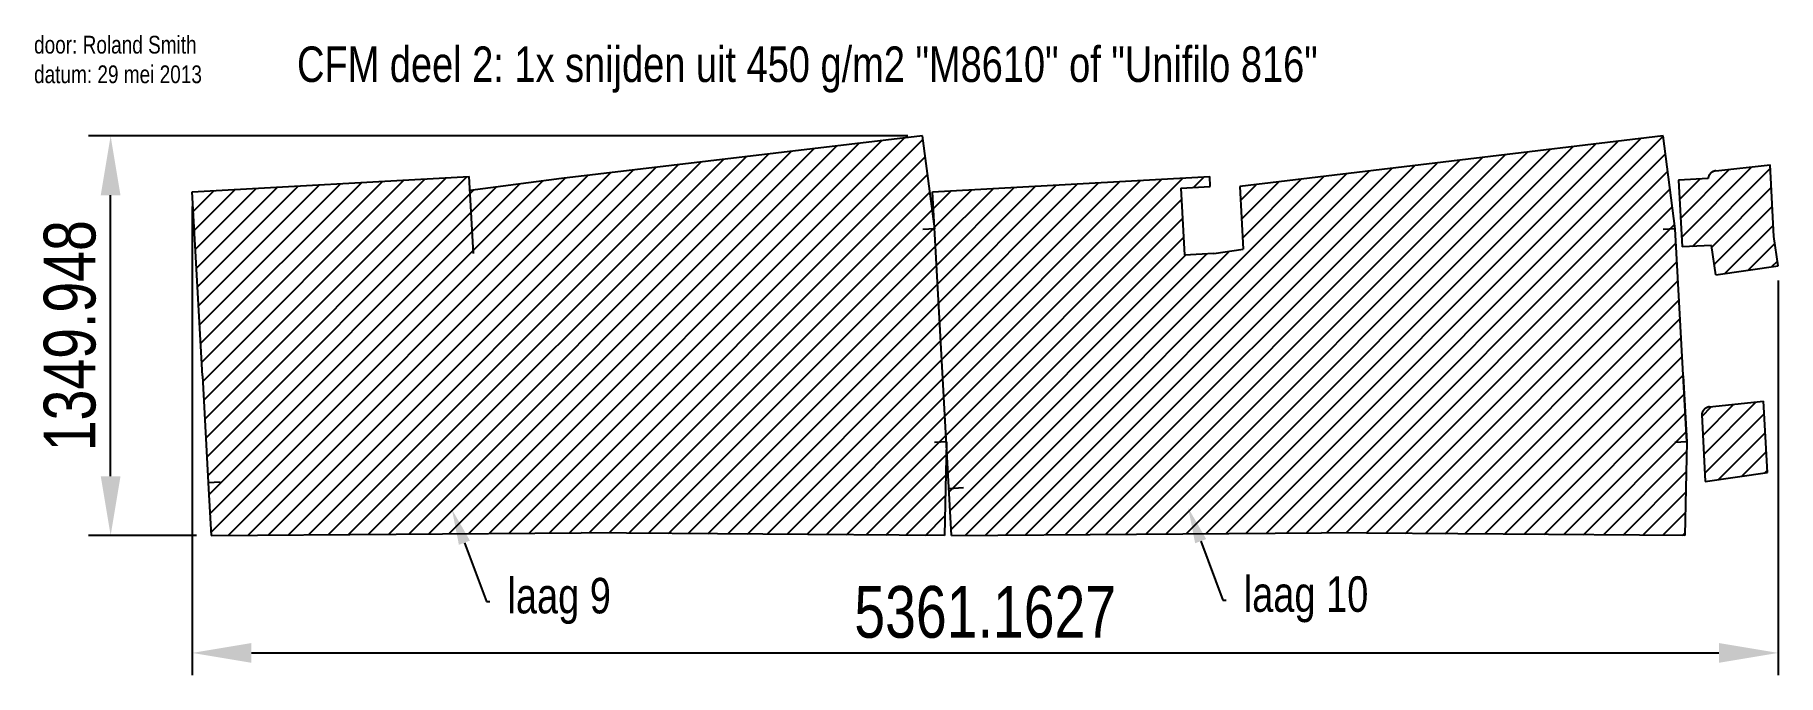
# Model space of a CAD drawing. Extents: x -532 to 5361, y -472 to 1692.
import ezdxf

# ---------------------------------------------------------------- set-up
doc = ezdxf.new("R2010")
doc.units = 0
doc.header["$LTSCALE"] = 100
doc.header["$MEASUREMENT"] = 0
doc.header["$PDMODE"] = 3
doc.header["$PDSIZE"] = 4
doc.layers.get('0').update_dxf_attribs({"linetype": 'CONTINUOUS'})
doc.layers.get('DEFPOINTS').update_dxf_attribs({"linetype": 'CONTINUOUS'})
for name, color, linetype in [('CFM450', 140, 'CONTINUOUS'), ('DATUM', 7, 'CONTINUOUS'), ('deel 3', 4, 'CONTINUOUS'), ('deel 4', 6, 'CONTINUOUS'), ('DIM', 5, 'CONTINUOUS'), ('GEBRUIKT', 9, 'CONTINUOUS')]:
    doc.layers.add(name, color=color, linetype=linetype)
doc.styles.get("Standard").update_dxf_attribs({"font": 'txt', "width": 0.8})
doc.dimstyles.get("Standard").update_dxf_attribs({"dimscale": 50, "dimtxt": 3.5, "dimasz": 4, "dimexe": 1.5, "dimexo": 1, "dimgap": 1, "dimtad": 1, "dimdec": 4, "dimdsep": 46, "dimtxsty": 'STANDARD', "dimcen": 0.09, "dimclrd": 256, "dimclre": 256, "dimclrt": 256, "dimadec": 0, "dimazin": 0, "dimtp": 0.01, "dimtm": 0.01, "dimtfac": 1, "dimtdec": 4, "dimtofl": 0, "dimtmove": 2, "dimatfit": 3, "dimfxl": 1, "dimtolj": 1, "dimarcsym": 0})

# ---------------------------------------------------------------- blocks, each defined once
blk = doc.blocks.new('*U38')
at = {"layer": 'DIM', "width": 0.8}
blk.add_text('CFM deel 2: 1x snijden uit 450 g/m2 "M8610" of "Unifilo 816"', height=120, dxfattribs=at).set_placement((986.4, 2304.8))
blk = doc.blocks.new('*D55')
at = {"layer": 'DEFPOINTS', "color": 0, "transparency": 16777216}
for p in [(0, 1161.4), (5361.2, 911.4), (5361.2, -396.9)]:
    blk.add_point(p, dxfattribs=at)
at = {"layer": 'DIM', "lineweight": -2, "transparency": 16777216}
for p, q in [((0, 1111.4), (0, -471.9)), ((5361.2, 861.4), (5361.2, -471.9)), ((200, -396.9), (5161.2, -396.9))]:
    blk.add_line(p, q, dxfattribs=at)
at = {"layer": 'DIM', "transparency": 16777216}
for points in [[(200, -363.5), (200, -430.2), (0, -396.9)], [(5161.2, -363.5), (5161.2, -430.2), (5361.2, -396.9)]]:
    blk.add_solid(points, dxfattribs=at)
at = {"layer": 'DIM', "transparency": 16777216, "insert": (2680.6, -259.4), "char_height": 175, "attachment_point": 5}
blk.add_mtext('\\A1;5361.1627', dxfattribs=at)
blk = doc.blocks.new('*D56')
at = {"layer": 'DEFPOINTS', "color": 0, "transparency": 16777216}
for p in [(-275.9, 1349.9), (2469, 1349.9), (63.9, 0)]:
    blk.add_point(p, dxfattribs=at)
at = {"layer": 'DIM', "lineweight": -2, "transparency": 16777216}
for p, q in [((2419, 1349.9), (-350.9, 1349.9)), ((-275.9, 200), (-275.9, 1149.9)), ((13.9, 0), (-350.9, 0))]:
    blk.add_line(p, q, dxfattribs=at)
at = {"layer": 'DIM', "transparency": 16777216}
for points in [[(-309.3, 1149.9), (-242.6, 1149.9), (-275.9, 1349.9)], [(-309.3, 200), (-242.6, 200), (-275.9, 0)]]:
    blk.add_solid(points, dxfattribs=at)
at = {"layer": 'DIM', "transparency": 16777216, "insert": (-413.4, 675), "char_height": 175, "attachment_point": 5, "rotation": 90}
blk.add_mtext('\\A1;1349.948', dxfattribs=at)
blk = doc.blocks.new('*U39')
at = {"layer": 'DIM', "linetype": 'ByBlock'}
blk.add_line((1627, 549.2), (1637.8, 549.2), dxfattribs=at)
blk.add_lwpolyline([(1552.2, 748), (1627, 549.2)], dxfattribs=at)
at = {"layer": 'DIM'}
blk.add_solid([(1533.5, 741), (1510, 860.4), (1570.9, 755.1)], dxfattribs=at)
at = {"layer": 'DIM', "width": 0.8}
blk.add_text('laag 9', height=120, dxfattribs=at).set_placement((1697.8, 509.2))
blk = doc.blocks.new('*U40')
at = {"layer": 'DIM', "linetype": 'ByBlock'}
blk.add_line((4116, 554.4), (4126.8, 554.4), dxfattribs=at)
blk.add_lwpolyline([(4041.2, 753.2), (4116, 554.4)], dxfattribs=at)
at = {"layer": 'DIM'}
blk.add_solid([(4022.5, 746.2), (3999, 865.6), (4059.9, 760.3)], dxfattribs=at)
at = {"layer": 'DIM', "width": 0.8}
blk.add_text('laag 10', height=120, dxfattribs=at).set_placement((4186.8, 514.4))
blk = doc.blocks.new('*X41')
at = {"color": 0}
for p, q in [((1364.2, 777.3), (2656.9, 2070)), ((1432, 777.8), (2733.2, 2079)), ((1499.9, 778.3), (2809.6, 2088)), ((1567.7, 778.8), (2885.9, 2097)), ((1635.6, 779.3), (2962.3, 2106)), ((1703.4, 779.8), (3038.6, 2115)), ((1771.3, 780.3), (3102.6, 2111.6)), ((3856.1, 777.3), (5146.5, 2067.6)), ((3924, 777.8), (5223, 2076.8)), ((3991.8, 778.3), (5299.5, 2086)), ((4059.7, 778.7), (5376, 2095.1)), ((4127.5, 779.2), (5452.5, 2104.3)), ((4195.4, 779.7), (5529, 2113.4)), ((4263.2, 780.2), (5604.3, 2121.3)), ((889.2, 773.9), (2122.4, 2007)), ((957.1, 774.4), (2198.8, 2016)), ((1024.9, 774.9), (2275.1, 2025)), ((1092.8, 775.4), (2351.5, 2034)), ((1160.6, 775.9), (2427.8, 2043)), ((1228.5, 776.3), (2504.2, 2052)), ((1296.3, 776.8), (2580.5, 2061)), ((1839.1, 780.8), (3110.3, 2052)), ((3449, 774.3), (4687.4, 2012.7)), ((3516.9, 774.8), (4764, 2021.9)), ((3584.7, 775.3), (4840.5, 2031)), ((3652.6, 775.8), (4917, 2040.2)), ((3720.4, 776.3), (4993.5, 2049.3)), ((3788.3, 776.8), (5070, 2058.5)), ((4331.1, 780.7), (5612, 2061.7)), ((5663.3, 1843.6), (5829.4, 2009.7)), ((5666.7, 1779.6), (5904.9, 2017.8)), ((5703.7, 1749.3), (5966.5, 2012.1)), ((642.8, 1739.8), (848.9, 1945.8)), ((646.3, 1675.9), (920.1, 1949.7)), ((649.9, 1612.1), (991.4, 1953.7)), ((653.4, 1548.3), (1062.7, 1957.6)), ((656.9, 1484.4), (1134, 1961.5)), ((660.4, 1420.6), (1205.2, 1965.4)), ((663.9, 1356.7), (1276.5, 1969.4)), ((667.4, 1292.9), (1347.8, 1973.3)), ((670.9, 1229.1), (1419, 1977.2)), ((674.4, 1165.2), (1490.3, 1981.1)), ((677.9, 1101.4), (1561.6, 1985)), ((685, 973.7), (1661.2, 1950)), ((688.5, 909.9), (1738.7, 1960)), ((692, 846), (1816.1, 1970.1)), ((695.5, 782.2), (1893.3, 1980)), ((753.6, 772.9), (1969.7, 1989)), ((821.4, 773.4), (2046, 1998)), ((1907, 781.3), (3118.1, 1992.4)), ((3145.2, 1750.2), (3340.3, 1945.2)), ((3148.7, 1686.3), (3411.5, 1949.1)), ((3152.3, 1622.5), (3482.8, 1953)), ((3155.8, 1558.6), (3554.1, 1957)), ((3159.3, 1494.8), (3625.3, 1960.9)), ((3162.8, 1431), (3696.6, 1964.8)), ((3166.3, 1367.1), (3767.9, 1968.7)), ((3169.8, 1303.3), (3839.2, 1972.6)), ((3173.3, 1239.4), (3910.4, 1976.6)), ((3176.8, 1175.6), (3981.7, 1980.5)), ((3245.5, 772.8), (4457.9, 1985.2)), ((3313.3, 773.3), (4534.4, 1994.4)), ((3381.2, 773.8), (4610.9, 2003.5)), ((4016.7, 1948.1), (4053, 1984.4)), ((4176.5, 1905.9), (4228.4, 1957.8)), ((4179.9, 1841.9), (4304.9, 1966.9)), ((4183.3, 1778), (4381.4, 1976.1)), ((4398.9, 781.2), (5619.8, 2002.1)), ((5656.5, 1971.5), (5658.3, 1973.2)), ((5659.9, 1907.5), (5729.4, 1977)), ((5769, 1747.2), (5970, 1948.2)), ((632.3, 1931.3), (635.1, 1934.1)), ((635.8, 1867.5), (706.3, 1938)), ((639.3, 1803.6), (777.6, 1941.9)), ((681.5, 1037.5), (1583.8, 1939.9)), ((1974.4, 781.4), (3125.8, 1932.8)), ((3138.2, 1877.8), (3197.7, 1937.3)), ((3141.7, 1814), (3269, 1941.3)), ((3180.3, 1111.8), (3976.2, 1907.6)), ((4466.5, 781.5), (5627.5, 1942.5)), ((2041.3, 780.9), (3133.6, 1873.2)), ((3183.9, 1047.9), (3979.5, 1843.6)), ((4533.4, 781), (5635.3, 1882.9)), ((5777.5, 1688.3), (5973.5, 1884.4)), ((2108.1, 780.4), (3141.3, 1813.6)), ((3187.4, 984.1), (3982.9, 1779.6)), ((4600.2, 780.5), (5643, 1823.3)), ((5814.8, 1658.3), (5977.1, 1820.6)), ((2175, 779.9), (3145.2, 1750.2)), ((3190.9, 920.2), (3991, 1720.4)), ((3194.4, 856.4), (4062.1, 1724.2)), ((3197.9, 792.6), (4138.2, 1732.9)), ((4667.1, 780), (5647.6, 1760.5)), ((5893.4, 1669.6), (5982.6, 1758.7)), ((2241.8, 779.4), (3148.7, 1686.3)), ((4733.9, 779.5), (5651.1, 1696.7)), ((5972, 1680.8), (5991, 1699.8)), ((2308.7, 778.9), (3152.3, 1622.5)), ((4800.8, 779), (5654.7, 1632.9)), ((2375.5, 778.4), (3155.8, 1558.6)), ((4867.6, 778.5), (5658.2, 1569)), ((2442.4, 777.9), (3159.3, 1494.8)), ((4934.5, 778), (5661.7, 1505.2)), ((2509.2, 777.4), (3162.8, 1431)), ((5001.3, 777.5), (5665.2, 1441.3)), ((2576.1, 776.9), (3166.3, 1367.1)), ((5068.2, 777), (5668.7, 1377.5)), ((2642.9, 776.4), (3169.8, 1303.3)), ((5135, 776.5), (5672.2, 1313.7)), ((2709.8, 775.9), (3173.3, 1239.4)), ((5201.9, 776), (5675.7, 1249.8)), ((5268.8, 775.5), (5679.2, 1186)), ((5735.2, 1174.6), (5768.4, 1207.8)), ((5738.6, 1110.6), (5843.9, 1215.9)), ((5742, 1046.6), (5919.4, 1224.1)), ((5745.3, 982.7), (5946.7, 1184.1)), ((2776.7, 775.4), (3176.8, 1175.6)), ((5335.6, 775), (5682.7, 1122.1)), ((5791.5, 961.5), (5950.3, 1120.2)), ((2843.5, 774.9), (3180.3, 1111.8)), ((2910.4, 774.4), (3180.7, 1044.8)), ((5402.5, 774.5), (5683.9, 1056)), ((5870.1, 972.7), (5953.8, 1056.4)), ((2977.2, 773.9), (3179.4, 976.1)), ((5469.3, 774), (5682.6, 987.3)), ((5948.7, 984), (5957.3, 992.6)), ((3044.1, 773.4), (3178, 907.4)), ((5536.2, 773.5), (5681.2, 918.6)), ((3110.9, 772.9), (3176.7, 838.7)), ((5603, 773), (5679.9, 849.9)), ((5669.9, 772.5), (5678.6, 781.2))]:
    blk.add_line(p, q, dxfattribs=at)
blk = doc.blocks.new('*U54')
at = {"layer": 'DATUM', "width": 0.8}
for s, p in [('door: Roland Smith', (3643.8, 4476.8)), ('datum: 29 mei 2013', (3643.8, 4376.8))]:
    blk.add_text(s, height=60, dxfattribs=at).set_placement(p)

msp = doc.modelspace()

# ---------------------------------------------------------------- linework, layer by layer
at = {"layer": 'CFM450'}
for q in [(2469.00145, 1349.94796), (2469.94883, 1033.52755)]:
    msp.add_line((2509.88844, 1035.72465), q, dxfattribs=at)
at = {"layer": 'deel 3'}
for p, q in [((2469.00145, 1349.94796), (1248.6271, 1206.08127)), ((0, 1161.44516), (936.51296, 1212.96328)), ((950.81617, 952.95486), (936.51296, 1212.96328)), ((1248.6271, 1206.08127), (939.10709, 1165.80628)), ((34.24142, 538.9936), (0, 1161.44516)), ((34.24142, 538.9936), (55.20227, 157.96048)), ((2549.43626, 316.81161), (2509.49664, 314.61451)), ((2549.43626, 316.81161), (2543.26289, -0.00052)), ((54.01533, 179.53707), (93.95494, 181.73417)), ((55.20227, 157.96048), (63.89176, 0)), ((63.89176, 0), (1314.47174, 9.13618)), ((2543.26289, -0.00052), (1314.47174, 9.13618))]:
    msp.add_line(p, q, dxfattribs=at)
at = {"layer": 'deel 4'}
for p, q in [((4971.97396, 1349.94744), (3541.96999, 1178.80357)), ((5012.86095, 1035.72413), (4971.97396, 1349.94744)), ((5150.44061, 1232.17772), (5333.69621, 1251.9282)), ((5346.98157, 1010.42259), (5333.69621, 1251.9282)), ((2502.97251, 1161.44464), (3439.48547, 1212.96276)), ((3341.97451, 1173.4269), (3441.37084, 1178.68996)), ((3441.37084, 1178.68996), (3439.48547, 1212.96276)), ((3541.96999, 1178.80357), (3553.17487, 967.19231)), ((5124.15818, 1205.97384), (5024.29808, 1200.68622)), ((5024.29808, 1200.68622), (5036.25214, 974.92604)), ((2566.86427, -0.00052), (2502.97251, 1161.44464)), ((3341.97451, 1173.4269), (3353.92858, 947.66672)), ((5012.86095, 1035.72413), (4972.92134, 1033.52703)), ((5052.40877, 316.81109), (5012.86095, 1035.72413)), ((5361.16269, 911.43322), (5346.98157, 1010.42259)), ((3453.78868, 952.95434), (3353.92858, 947.66672)), ((3453.78868, 952.95434), (3553.17487, 967.19231)), ((5136.11225, 980.21366), (5036.25214, 974.92604)), ((5150.29337, 881.22429), (5136.11225, 980.21366)), ((5150.29337, 881.22429), (5361.16269, 911.43322)), ((5040.18638, 538.9936), (5052.40877, 316.81109)), ((5128.98656, 434.5671), (5312.24215, 454.31759)), ((5325.52751, 212.81198), (5312.24215, 454.31759)), ((5102.70413, 408.36323), (5114.65819, 182.60305)), ((5052.40877, 316.81109), (5012.46916, 314.61399)), ((5052.40877, 316.81109), (5046.2354, -0.00104)), ((5114.65819, 182.60305), (5325.52751, 212.81198)), ((2607.271, 161.08677), (2557.37023, 157.90872)), ((2566.86427, -0.00052), (3817.44425, 9.13566)), ((5046.2354, -0.00104), (3817.44425, 9.13566))]:
    msp.add_line(p, q, dxfattribs=at)
for points in [[(5150.44229, 1232.1807, 0), (5150.19229, 1232.1507, 0), (5149.95229, 1232.1207, 0), (5149.70229, 1232.0907, 0), (5149.46229, 1232.0507, 0), (5149.21229, 1232.0207, 0), (5148.97229, 1231.9807, 0), (5148.72229, 1231.9407, 0), (5148.48229, 1231.8907, 0), (5148.23229, 1231.8507, 0), (5147.99229, 1231.8007, 0), (5147.74229, 1231.7507, 0), (5147.50229, 1231.7007, 0), (5147.26229, 1231.6507, 0), (5147.01229, 1231.5907, 0), (5146.77229, 1231.5407, 0), (5146.53229, 1231.4807, 0), (5146.29229, 1231.4107, 0), (5146.05229, 1231.3507, 0), (5145.81229, 1231.2907, 0), (5145.56229, 1231.2207, 0), (5145.32229, 1231.1507, 0), (5145.08229, 1231.0807, 0), (5144.85229, 1231.0007, 0), (5144.61229, 1230.9307, 0), (5144.37229, 1230.8507, 0), (5144.13229, 1230.7707, 0), (5143.89229, 1230.6907, 0), (5143.66229, 1230.6007, 0), (5143.42229, 1230.5207, 0), (5143.19229, 1230.4307, 0), (5142.95229, 1230.3407, 0), (5142.72229, 1230.2507, 0), (5142.49229, 1230.1507, 0), (5142.25229, 1230.0607, 0), (5142.02229, 1229.9607, 0), (5141.79229, 1229.8607, 0), (5141.56229, 1229.7607, 0), (5141.33229, 1229.6507, 0), (5141.10229, 1229.5507, 0), (5140.88229, 1229.4407, 0), (5140.65229, 1229.3307, 0), (5140.42229, 1229.2207, 0), (5140.20229, 1229.1007, 0), (5139.97229, 1228.9907, 0), (5139.75229, 1228.8707, 0), (5139.53229, 1228.7507, 0), (5139.31229, 1228.6307, 0), (5139.09229, 1228.5107, 0), (5138.87229, 1228.3807, 0), (5138.65229, 1228.2607, 0), (5138.43229, 1228.1307, 0), (5138.22229, 1228.0007, 0), (5138.00229, 1227.8707, 0), (5137.79229, 1227.7307, 0), (5137.57229, 1227.6007, 0), (5137.36229, 1227.4607, 0), (5137.15229, 1227.3207, 0), (5136.94229, 1227.1807, 0), (5136.74229, 1227.0307, 0), (5136.53229, 1226.8907, 0), (5136.32229, 1226.7407, 0), (5136.12229, 1226.5907, 0), (5135.92229, 1226.4407, 0), (5135.71229, 1226.2907, 0), (5135.51229, 1226.1307, 0), (5135.31229, 1225.9807, 0), (5135.12229, 1225.8207, 0), (5134.92229, 1225.6607, 0), (5134.72229, 1225.5007, 0), (5134.53229, 1225.3407, 0), (5134.34229, 1225.1707, 0), (5134.15229, 1225.0107, 0), (5133.96229, 1224.8407, 0), (5133.77229, 1224.6707, 0), (5133.59229, 1224.5007, 0), (5133.40229, 1224.3207, 0), (5133.22229, 1224.1507, 0), (5133.04229, 1223.9707, 0), (5132.86229, 1223.7907, 0), (5132.68229, 1223.6107, 0), (5132.50229, 1223.4307, 0), (5132.32229, 1223.2507, 0), (5132.15229, 1223.0607, 0), (5131.98229, 1222.8807, 0), (5131.81229, 1222.6907, 0), (5131.64229, 1222.5007, 0), (5131.47229, 1222.3107, 0), (5131.31229, 1222.1207, 0), (5131.14229, 1221.9207, 0), (5130.98229, 1221.7307, 0), (5130.82229, 1221.5307, 0), (5130.66229, 1221.3307, 0), (5130.50229, 1221.1407, 0), (5130.34229, 1220.9307, 0), (5130.19229, 1220.7307, 0), (5130.04229, 1220.5307, 0), (5129.89229, 1220.3307, 0), (5129.74229, 1220.1207, 0), (5129.59229, 1219.9107, 0), (5129.44229, 1219.7007, 0), (5129.30229, 1219.5007, 0), (5129.16229, 1219.2907, 0), (5129.01229, 1219.0707, 0), (5128.88229, 1218.8607, 0), (5128.74229, 1218.6507, 0), (5128.60229, 1218.4307, 0), (5128.47229, 1218.2207, 0), (5128.34229, 1218.0007, 0), (5128.21229, 1217.7807, 0), (5128.08229, 1217.5607, 0), (5127.95229, 1217.3407, 0), (5127.83229, 1217.1207, 0), (5127.70229, 1216.9007, 0), (5127.58229, 1216.6707, 0), (5127.46229, 1216.4507, 0), (5127.35229, 1216.2307, 0), (5127.23229, 1216.0007, 0), (5127.12229, 1215.7707, 0), (5127.00229, 1215.5507, 0), (5126.89229, 1215.3207, 0), (5126.79229, 1215.0907, 0), (5126.68229, 1214.8607, 0), (5126.58229, 1214.6307, 0), (5126.47229, 1214.4007, 0), (5126.37229, 1214.1607, 0), (5126.27229, 1213.9307, 0), (5126.18229, 1213.7007, 0), (5126.08229, 1213.4607, 0), (5125.99229, 1213.2307, 0), (5125.90229, 1212.9907, 0), (5125.81229, 1212.7607, 0), (5125.72229, 1212.5207, 0), (5125.64229, 1212.2807, 0), (5125.56229, 1212.0407, 0), (5125.48229, 1211.8107, 0), (5125.40229, 1211.5707, 0), (5125.32229, 1211.3307, 0), (5125.24229, 1211.0907, 0), (5125.17229, 1210.8507, 0), (5125.10229, 1210.6107, 0), (5125.03229, 1210.3607, 0), (5124.97229, 1210.1207, 0), (5124.90229, 1209.8807, 0), (5124.84229, 1209.6407, 0), (5124.78229, 1209.4007, 0), (5124.72229, 1209.1507, 0), (5124.66229, 1208.9107, 0), (5124.61229, 1208.6707, 0), (5124.56229, 1208.4207, 0), (5124.51229, 1208.1807, 0), (5124.46229, 1207.9307, 0), (5124.41229, 1207.6907, 0), (5124.37229, 1207.4407, 0), (5124.33229, 1207.2007, 0), (5124.29229, 1206.9507, 0), (5124.25229, 1206.7107, 0), (5124.22229, 1206.4607, 0), (5124.19229, 1206.2207, 0), (5124.16229, 1205.9707, 0)], [(5128.98229, 434.5707, 0), (5128.74229, 434.5407, 0), (5128.49229, 434.5107, 0), (5128.25229, 434.4807, 0), (5128.00229, 434.4407, 0), (5127.76229, 434.4107, 0), (5127.51229, 434.3707, 0), (5127.27229, 434.3307, 0), (5127.02229, 434.2807, 0), (5126.78229, 434.2407, 0), (5126.53229, 434.1907, 0), (5126.29229, 434.1407, 0), (5126.05229, 434.0907, 0), (5125.80229, 434.0407, 0), (5125.56229, 433.9807, 0), (5125.32229, 433.9307, 0), (5125.08229, 433.8707, 0), (5124.83229, 433.8007, 0), (5124.59229, 433.7407, 0), (5124.35229, 433.6707, 0), (5124.11229, 433.6107, 0), (5123.87229, 433.5407, 0), (5123.63229, 433.4707, 0), (5123.39229, 433.3907, 0), (5123.15229, 433.3207, 0), (5122.91229, 433.2407, 0), (5122.68229, 433.1607, 0), (5122.44229, 433.0807, 0), (5122.20229, 432.9907, 0), (5121.97229, 432.9007, 0), (5121.73229, 432.8207, 0), (5121.50229, 432.7307, 0), (5121.27229, 432.6307, 0), (5121.03229, 432.5407, 0), (5120.80229, 432.4407, 0), (5120.57229, 432.3507, 0), (5120.34229, 432.2507, 0), (5120.11229, 432.1507, 0), (5119.88229, 432.0407, 0), (5119.65229, 431.9407, 0), (5119.42229, 431.8307, 0), (5119.20229, 431.7207, 0), (5118.97229, 431.6107, 0), (5118.74229, 431.4907, 0), (5118.52229, 431.3807, 0), (5118.30229, 431.2607, 0), (5118.07229, 431.1407, 0), (5117.85229, 431.0207, 0), (5117.63229, 430.9007, 0), (5117.41229, 430.7707, 0), (5117.20229, 430.6507, 0), (5116.98229, 430.5207, 0), (5116.76229, 430.3907, 0), (5116.55229, 430.2507, 0), (5116.33229, 430.1207, 0), (5116.12229, 429.9807, 0), (5115.91229, 429.8507, 0), (5115.70229, 429.7107, 0), (5115.49229, 429.5707, 0), (5115.28229, 429.4207, 0), (5115.07229, 429.2807, 0), (5114.87229, 429.1307, 0), (5114.66229, 428.9807, 0), (5114.46229, 428.8307, 0), (5114.26229, 428.6807, 0), (5114.06229, 428.5207, 0), (5113.86229, 428.3707, 0), (5113.66229, 428.2107, 0), (5113.47229, 428.0507, 0), (5113.27229, 427.8907, 0), (5113.08229, 427.7307, 0), (5112.89229, 427.5607, 0), (5112.69229, 427.4007, 0), (5112.51229, 427.2307, 0), (5112.32229, 427.0607, 0), (5112.13229, 426.8907, 0), (5111.95229, 426.7107, 0), (5111.76229, 426.5407, 0), (5111.58229, 426.3607, 0), (5111.40229, 426.1807, 0), (5111.22229, 426.0007, 0), (5111.05229, 425.8207, 0), (5110.87229, 425.6407, 0), (5110.70229, 425.4507, 0), (5110.52229, 425.2707, 0), (5110.35229, 425.0807, 0), (5110.18229, 424.8907, 0), (5110.02229, 424.7007, 0), (5109.85229, 424.5107, 0), (5109.69229, 424.3107, 0), (5109.52229, 424.1207, 0), (5109.36229, 423.9207, 0), (5109.20229, 423.7207, 0), (5109.05229, 423.5207, 0), (5108.89229, 423.3207, 0), (5108.74229, 423.1207, 0), (5108.58229, 422.9207, 0), (5108.43229, 422.7107, 0), (5108.28229, 422.5107, 0), (5108.13229, 422.3007, 0), (5107.99229, 422.0907, 0), (5107.84229, 421.8907, 0), (5107.70229, 421.6707, 0), (5107.56229, 421.4607, 0), (5107.42229, 421.2507, 0), (5107.28229, 421.0407, 0), (5107.15229, 420.8207, 0), (5107.02229, 420.6107, 0), (5106.88229, 420.3907, 0), (5106.75229, 420.1707, 0), (5106.62229, 419.9507, 0), (5106.50229, 419.7307, 0), (5106.37229, 419.5107, 0), (5106.25229, 419.2907, 0), (5106.13229, 419.0607, 0), (5106.01229, 418.8407, 0), (5105.89229, 418.6107, 0), (5105.78229, 418.3907, 0), (5105.66229, 418.1607, 0), (5105.55229, 417.9307, 0), (5105.44229, 417.7107, 0), (5105.33229, 417.4807, 0), (5105.23229, 417.2507, 0), (5105.12229, 417.0207, 0), (5105.02229, 416.7907, 0), (5104.92229, 416.5507, 0), (5104.82229, 416.3207, 0), (5104.72229, 416.0907, 0), (5104.63229, 415.8507, 0), (5104.54229, 415.6207, 0), (5104.45229, 415.3807, 0), (5104.36229, 415.1507, 0), (5104.27229, 414.9107, 0), (5104.18229, 414.6707, 0), (5104.10229, 414.4307, 0), (5104.02229, 414.1907, 0), (5103.94229, 413.9607, 0), (5103.87229, 413.7207, 0), (5103.79229, 413.4807, 0), (5103.72229, 413.2407, 0), (5103.65229, 413.0007, 0), (5103.58229, 412.7507, 0), (5103.51229, 412.5107, 0), (5103.45229, 412.2707, 0), (5103.38229, 412.0307, 0), (5103.32229, 411.7907, 0), (5103.27229, 411.5407, 0), (5103.21229, 411.3007, 0), (5103.16229, 411.0607, 0), (5103.10229, 410.8107, 0), (5103.05229, 410.5707, 0), (5103.01229, 410.3207, 0), (5102.96229, 410.0807, 0), (5102.92229, 409.8307, 0), (5102.88229, 409.5907, 0), (5102.84229, 409.3407, 0), (5102.80229, 409.1007, 0), (5102.76229, 408.8507, 0), (5102.73229, 408.6107, 0), (5102.70229, 408.3607, 0)]]:
    msp.add_polyline3d(points, dxfattribs=at)

# ---------------------------------------------------------------- block references
for name, p in [('*U54', (-4178.51589, -2848.4432)), ('*U38', (-632.14771, -772.4593)), ('*U39', (-632.14771, -772.4593)), ('*U40', (-632.14771, -772.4593))]:
    msp.add_blockref(name, p)
at = {"layer": 'GEBRUIKT', "linetype": 'Continuous'}
msp.add_blockref('*X41', (-632.14771, -772.4593), dxfattribs=at)

# ---------------------------------------------------------------- dimensions: what is measured, and where the dimension line sits
at = {"layer": 'DIM'}
dim = msp.add_linear_dim(base=(-275.92253, 1349.94796), p1=(63.89176, 0), p2=(2469.00145, 1349.94796), angle=90, dimstyle='STANDARD', dxfattribs=at)
dim.commit()
dim.dimension.update_dxf_attribs({"geometry": '*D56', "text_midpoint": (-413.42253, 674.97398)})
dim = msp.add_linear_dim(base=(5361.16269, -396.88103), p1=(0, 1161.44516), p2=(5361.16269, 911.43322), dimstyle='STANDARD', dxfattribs=at)
dim.commit()
dim.dimension.update_dxf_attribs({"geometry": '*D55', "text_midpoint": (2680.58135, -259.38103)})

doc.saveas('drawing.dxf')
